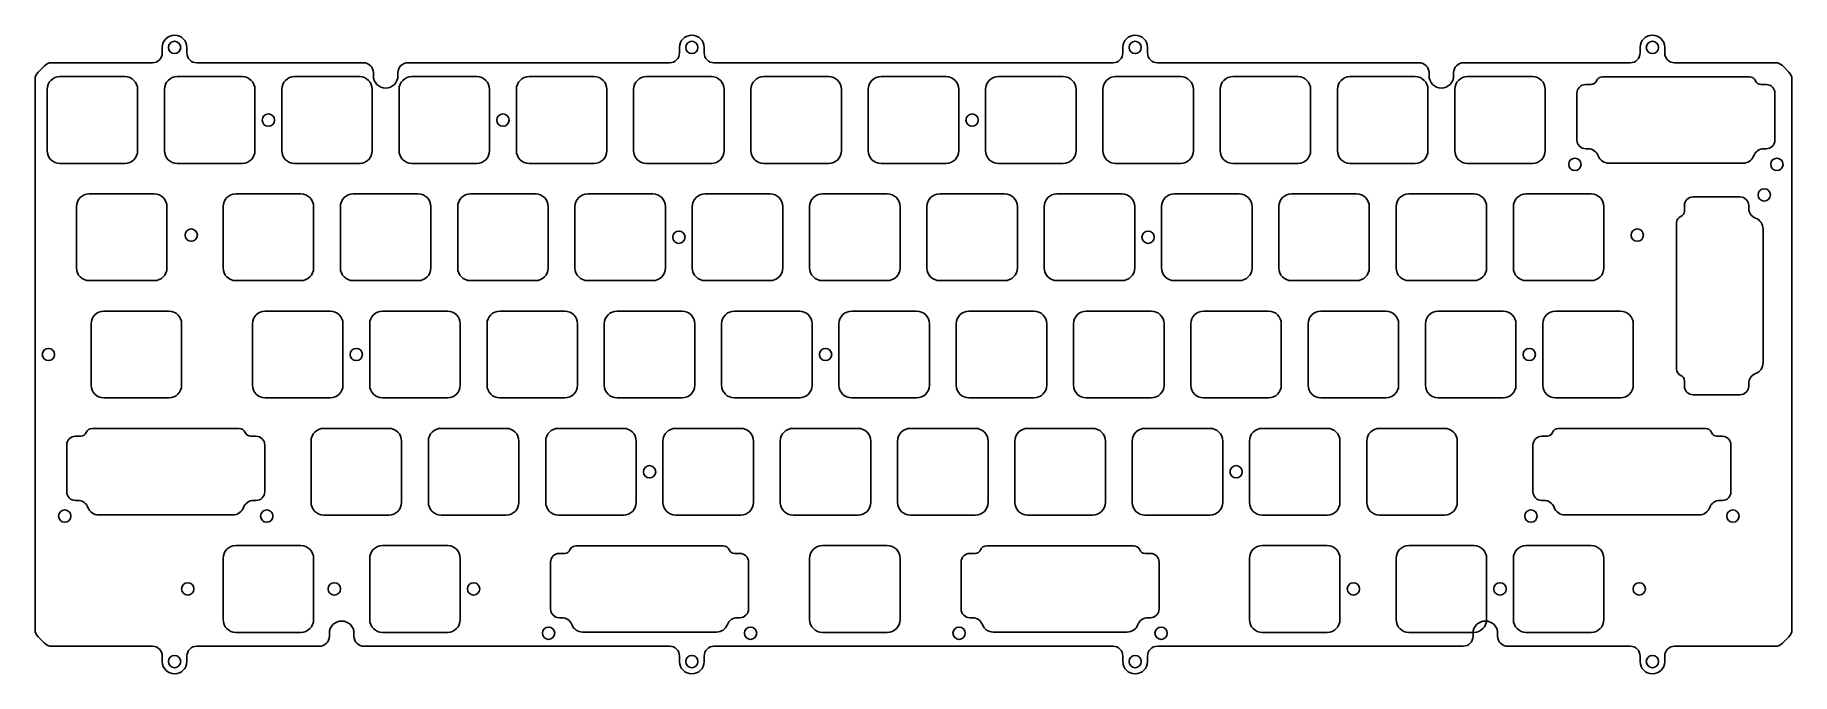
# Model space of a CAD drawing. Header units: millimetres. Extents: x -9 to 276, y -90 to 14.
import ezdxf

# ---------------------------------------------------------------- set-up
doc = ezdxf.new("R2010")
doc.units = ezdxf.units.MM
doc.layers.add('BLACK', color=7, linetype='CONTINUOUS')
doc.layers.add('Edge.Cuts', color=53, linetype='CONTINUOUS')

msp = doc.modelspace()

# ---------------------------------------------------------------- linework, layer by layer
at = {"layer": 'BLACK', "linetype": 'Continuous'}
for p, q in [((11.35, 11.8), (11.35, 10.9)), ((15.35, 10.9), (15.35, 11.8)), ((95.35, 11.8), (95.35, 10.9001)), ((99.35, 10.8998), (99.35, 11.8)), ((167.35, 11.8), (167.35, 10.9001)), ((171.35, 10.8998), (171.35, 11.8)), ((251.35, 11.8), (251.35, 10.9001)), ((255.35, 10.8998), (255.35, 11.8)), ((-7.76863, 8.83137), (-8.831373, 7.768627)), ((9.75, 9.3), (-6.637259, 9.3)), ((44.0251, 9.3), (16.95, 9.3)), ((93.7499, 9.3), (51.243089, 9.3)), ((165.7499, 9.3), (100.9498, 9.3)), ((215.4752, 9.3), (172.9498, 9.3)), ((249.7499, 9.3), (222.675, 9.3)), ((273.3372, 9.3), (256.9498, 9.3)), ((275.5313, 7.7687), (274.463484, 8.836516)), ((-9.3, 6.63725), (-9.3, -82.837256)), ((5.275, 7.05), (-5.275001, 7.05)), ((24.325, 7.05), (13.775, 7.05)), ((43.375, 7.05), (32.825, 7.05)), ((45.625001, 7.199502), (45.625001, 7.7)), ((49.625001, 7.6999), (49.625001, 7.199502)), ((62.425, 7.05), (51.875, 7.05)), ((81.475, 7.05), (70.925, 7.05)), ((100.525, 7.05), (89.975, 7.05)), ((119.575, 7.05), (109.025, 7.05)), ((138.625, 7.05), (128.075, 7.05)), ((157.675, 7.05), (147.125, 7.05)), ((176.725, 7.05), (166.175, 7.05)), ((195.775, 7.05), (185.225, 7.05)), ((214.825, 7.05), (204.275, 7.05)), ((217.074997, 7.199493), (217.074997, 7.7)), ((221.074997, 7.7), (221.074997, 7.199493)), ((233.875, 7.05), (223.325, 7.05)), ((276, -82.8373), (276, 6.6372)), ((-7.35, 4.975001), (-7.35, -4.975001)), ((7.35, 4.975), (7.35, -4.975)), ((11.7, 4.975), (11.7, -4.975)), ((26.4, 4.975), (26.4, -4.975)), ((30.75, 4.975), (30.75, -4.975)), ((45.45, 4.975), (45.45, -4.975)), ((49.8, 4.975), (49.8, -4.975)), ((64.5, 4.975), (64.5, -4.975)), ((68.85, 4.975), (68.85, -4.975)), ((83.55, 4.975), (83.55, -4.975)), ((87.9, 4.975), (87.9, -4.975)), ((102.6, 4.975), (102.6, -4.975)), ((106.95, 4.975), (106.95, -4.975)), ((121.65, 4.975), (121.65, -4.975)), ((126, 4.975), (126, -4.975)), ((140.7, 4.975), (140.7, -4.975)), ((145.05, 4.975), (145.05, -4.975)), ((159.75, 4.975), (159.75, -4.975)), ((164.1, 4.975), (164.1, -4.975)), ((178.8, 4.975), (178.8, -4.975)), ((183.15, 4.975), (183.15, -4.975)), ((197.85, 4.975), (197.85, -4.975)), ((202.2, 4.975), (202.2, -4.975)), ((216.9, 4.975), (216.9, -4.975)), ((221.25, 4.975), (221.25, -4.975)), ((235.95, 4.975), (235.95, -4.975)), ((5.275, -7.05), (-5.275001, -7.05)), ((24.325, -7.05), (13.775, -7.05)), ((43.375, -7.05), (32.825, -7.05)), ((62.425, -7.05), (51.875, -7.05)), ((81.475, -7.05), (70.925, -7.05)), ((100.525, -7.05), (89.975, -7.05)), ((119.575, -7.05), (109.025, -7.05)), ((138.625, -7.05), (128.075, -7.05)), ((157.675, -7.05), (147.125, -7.05)), ((176.725, -7.05), (166.175, -7.05)), ((195.775, -7.05), (185.225, -7.05)), ((214.825, -7.05), (204.275, -7.05)), ((233.875, -7.05), (223.325, -7.05)), ((-2.587499, -14.074999), (-2.587499, -24.025001)), ((10.0375, -12), (-0.5125, -12)), ((12.1125, -14.075), (12.112501, -14.075)), ((12.112501, -14.075), (12.112501, -24.025)), ((21.225, -14.075), (21.225, -24.025)), ((33.85, -12), (23.3, -12)), ((35.925, -14.075), (35.925, -24.025)), ((40.275, -14.075), (40.275, -24.025)), ((52.9, -12), (42.35, -12)), ((54.975, -14.075), (54.975, -24.025)), ((59.325, -14.075), (59.325, -24.025)), ((71.95, -12), (61.4, -12)), ((74.025, -14.075), (74.025, -24.025)), ((78.375, -14.075), (78.375, -24.025)), ((91, -12), (80.45, -12)), ((93.075, -14.075), (93.075, -24.025)), ((97.425, -14.075), (97.425, -24.025)), ((110.05, -12), (99.5, -12)), ((112.125, -14.075), (112.125, -24.025)), ((116.475, -14.075), (116.475, -24.025)), ((129.1, -12), (118.55, -12)), ((131.175, -14.075), (131.175, -24.025)), ((135.525, -14.075), (135.525, -24.025)), ((148.15, -12), (137.6, -12)), ((150.225, -14.075), (150.225, -24.025)), ((154.575, -14.075), (154.575, -24.025)), ((167.2, -12), (156.65, -12)), ((169.275, -14.075), (169.275, -24.025)), ((173.625, -14.075), (173.625, -24.025)), ((186.25, -12), (175.7, -12)), ((188.325, -14.075), (188.325, -24.025)), ((192.675, -14.075), (192.675, -24.025)), ((205.3, -12), (194.75, -12)), ((207.375, -14.075), (207.375, -24.025)), ((211.725, -14.075), (211.725, -24.025)), ((224.35, -12), (213.8, -12)), ((226.425, -14.075), (226.425, -24.025)), ((230.775, -14.075), (230.775, -24.025)), ((243.4, -12), (232.85, -12)), ((245.475, -14.075), (245.475, -24.025)), ((10.0375, -26.1), (-0.5125, -26.1)), ((33.85, -26.1), (23.3, -26.1)), ((52.9, -26.1), (42.35, -26.1)), ((71.95, -26.1), (61.4, -26.1)), ((91, -26.1), (80.45, -26.1)), ((110.05, -26.1), (99.5, -26.1)), ((129.1, -26.1), (118.55, -26.1)), ((148.15, -26.1), (137.6, -26.1)), ((167.2, -26.1), (156.65, -26.1)), ((186.25, -26.1), (175.7, -26.1)), ((205.3, -26.1), (194.75, -26.1)), ((224.35, -26.1), (213.8, -26.1)), ((243.4, -26.1), (232.85, -26.1)), ((12.41875, -31.05), (1.868749, -31.05)), ((38.6125, -31.05), (28.0625, -31.05)), ((57.6625, -31.05), (47.1125, -31.05)), ((76.7125, -31.05), (66.1625, -31.05)), ((95.7625, -31.05), (85.2125, -31.05)), ((114.8125, -31.05), (104.2625, -31.05)), ((133.8625, -31.05), (123.3125, -31.05)), ((152.9125, -31.05), (142.3625, -31.05)), ((171.9625, -31.05), (161.4125, -31.05)), ((191.0125, -31.05), (180.4625, -31.05)), ((210.0625, -31.05), (199.5125, -31.05)), ((229.1125, -31.05), (218.5625, -31.05)), ((-0.20625, -33.125), (-0.20625, -43.075001)), ((14.49375, -33.125), (14.49375, -43.075)), ((25.9875, -33.125), (25.9875, -43.075)), ((40.6875, -33.125), (40.6875, -43.075)), ((45.0375, -33.125), (45.0375, -43.075)), ((59.7375, -33.125), (59.7375, -43.075)), ((64.0875, -33.125), (64.0875, -43.075)), ((78.7875, -33.125), (78.7875, -43.075)), ((83.1375, -33.125), (83.1375, -43.075)), ((97.8375, -33.125), (97.8375, -43.075)), ((102.1875, -33.125), (102.1875, -43.075)), ((116.8875, -33.125), (116.8875, -43.075)), ((121.2375, -33.125), (121.2375, -43.075)), ((135.9375, -33.125), (135.9375, -43.075)), ((140.2875, -33.125), (140.2875, -43.075)), ((154.9875, -33.125), (154.9875, -43.075)), ((159.3375, -33.125), (159.3375, -43.075)), ((174.0375, -33.125), (174.0375, -43.075)), ((178.3875, -33.125), (178.3875, -43.075)), ((193.0875, -33.125), (193.0875, -43.075)), ((197.4375, -33.125), (197.4375, -43.075)), ((212.1375, -33.125), (212.1375, -43.075)), ((216.4875, -33.125), (216.4875, -43.075)), ((231.1875, -33.125), (231.1875, -43.075)), ((12.41875, -45.15), (1.86875, -45.15)), ((38.6125, -45.15), (28.0625, -45.15)), ((57.6625, -45.15), (47.1125, -45.15)), ((76.7125, -45.15), (66.1625, -45.15)), ((95.7625, -45.15), (85.2125, -45.15)), ((114.8125, -45.15), (104.2625, -45.15)), ((133.8625, -45.15), (123.3125, -45.15)), ((152.9125, -45.15), (142.3625, -45.15)), ((171.9625, -45.15), (161.4125, -45.15)), ((191.0125, -45.15), (180.4625, -45.15)), ((210.0625, -45.15), (199.5125, -45.15)), ((229.1125, -45.15), (218.5625, -45.15)), ((48.1375, -50.1), (37.5875, -50.1)), ((67.1875, -50.1), (56.6375, -50.1)), ((86.2375, -50.1), (75.6875, -50.1)), ((105.2875, -50.1), (94.7375, -50.1)), ((124.3375, -50.1), (113.7875, -50.1)), ((143.3875, -50.1), (132.8375, -50.1)), ((162.4375, -50.1), (151.8875, -50.1)), ((181.4875, -50.1), (170.9375, -50.1)), ((200.5375, -50.1), (189.9875, -50.1)), ((219.5875, -50.1), (209.0375, -50.1)), ((35.5125, -52.175), (35.5125, -62.125)), ((50.2125, -52.175), (50.2125, -62.125)), ((54.5625, -52.175), (54.5625, -62.125)), ((69.2625, -52.175), (69.2625, -62.125)), ((73.6125, -52.175), (73.6125, -62.125)), ((88.3125, -52.175), (88.3125, -62.125)), ((92.6625, -52.175), (92.6625, -62.125)), ((107.3625, -52.175), (107.3625, -62.125)), ((111.7125, -52.175), (111.7125, -62.125)), ((126.4125, -52.175), (126.4125, -62.125)), ((130.7625, -52.175), (130.7625, -62.125)), ((145.4625, -52.175), (145.4625, -62.125)), ((149.8125, -52.175), (149.8125, -62.125)), ((164.5125, -52.175), (164.5125, -62.125)), ((168.8625, -52.175), (168.8625, -62.125)), ((183.5625, -52.175), (183.5625, -62.125)), ((187.9125, -52.175), (187.9125, -62.125)), ((202.6125, -52.175), (202.6125, -62.125)), ((206.9625, -52.175), (206.9625, -62.125)), ((221.6625, -52.175), (221.6625, -62.125)), ((48.1375, -64.2), (37.5875, -64.2)), ((67.1875, -64.2), (56.6375, -64.2)), ((86.2375, -64.2), (75.6875, -64.2)), ((105.2875, -64.2), (94.7375, -64.2)), ((124.3375, -64.2), (113.7875, -64.2)), ((143.3875, -64.2), (132.8375, -64.2)), ((162.4375, -64.2), (151.8875, -64.2)), ((181.4875, -64.2), (170.9375, -64.2)), ((200.5375, -64.2), (189.9875, -64.2)), ((219.5875, -64.2), (209.0375, -64.2)), ((-8.831368, -83.968632), (-7.76863, -85.03137)), ((-6.637258, -85.5), (9.75, -85.5)), ((16.95, -85.5), (36.881, -85.5)), ((38.481003, -83.89997), (38.481003, -83.4145)), ((42.481003, -83.4145), (42.481003, -83.9)), ((44.0808, -85.5), (93.7502, -85.5)), ((100.9501, -85.5), (165.7502, -85.5)), ((172.9501, -85.5), (222.6189, -85.5)), ((224.219002, -83.8999), (224.219002, -83.4145)), ((228.219002, -83.4145), (228.219002, -83.9)), ((229.8188, -85.5), (249.7502, -85.5)), ((256.9501, -85.5), (273.3372, -85.5)), ((274.46865, -85.03135), (275.531371, -83.968629)), ((275.531371, -83.968629), (275.531349, -83.968607)), ((11.35, -87.1), (11.35, -88)), ((15.35, -88), (15.35, -87.1)), ((95.35, -87.0998), (95.35, -88)), ((99.35, -88), (99.35, -87.1001)), ((167.35, -87.0998), (167.35, -88)), ((171.35, -88), (171.35, -87.1001)), ((251.35, -87.0998), (251.35, -88)), ((255.35, -88), (255.35, -87.1001))]:
    msp.add_line(p, q, dxfattribs=at)
at = {"layer": 'BLACK'}
for centre in [(13.35, 11.8), (97.35, 11.8), (169.35, 11.8), (253.35, 11.8), (28.575, 0), (66.675, 0), (142.875, 0), (16.04875, -18.7), (95.25, -19.05), (171.45, -19.05), (250.9012, -18.7), (-7.14375, -38.1), (42.8625, -38.1), (119.0625, -38.1), (90.4875, -57.15), (185.7375, -57.15), (13.35, -88), (97.35, -88), (169.35, -88), (253.35, -88)]:
    msp.add_circle(centre, 1, dxfattribs=at)
for centre, radius, start, end in [((13.35, 11.8), 2, 0, 180), ((97.35, 11.8), 2, 0, 180), ((169.35, 11.8), 2, 0, 180), ((253.35, 11.8), 2, 0, 180), ((-6.637258, 7.699998), 1.600002, 90.00003581, 135), ((9.75, 10.9), 1.6, 270, 0), ((16.95, 10.9), 1.6, 180, 270), ((44.0251, 7.7002), 1.5998, 359.99283712, 90), ((51.2252, 7.6999), 1.600199, 89.3594641, 180), ((93.7499, 10.9001), 1.6001, 270, 0), ((100.9498, 10.8998), 1.5998, 180, 270), ((165.7499, 10.9001), 1.6001, 270, 0), ((172.9498, 10.8998), 1.5998, 180, 270), ((215.4752, 7.7002), 1.5998, 359.99283712, 90), ((222.6749, 7.7), 1.599903, 89.9964188, 180), ((249.7499, 10.9001), 1.6001, 270, 0), ((256.9498, 10.8998), 1.5998, 180, 270), ((273.3372, 7.6998), 1.6002, 45.26412079, 90), ((-7.699989, 6.637254), 1.600011, 135.00027853, 180.00014324), ((-5.275001, 4.975001), 2.074999, 90, 180), ((5.275, 4.975), 2.075, 0, 90), ((13.775, 4.975), 2.075, 90, 180), ((24.325, 4.975), 2.075, 0, 90), ((32.825, 4.975), 2.075, 90, 180), ((43.375, 4.975), 2.075, 0, 90), ((47.625001, 7.199502), 2, 180, 0), ((51.875, 4.975), 2.075, 90, 180), ((62.425, 4.975), 2.075, 0, 90), ((70.925, 4.975), 2.075, 90, 180), ((81.475, 4.975), 2.075, 0, 90), ((89.975, 4.975), 2.075, 90, 180), ((100.525, 4.975), 2.075, 0, 90), ((109.025, 4.975), 2.075, 90, 180), ((119.575, 4.975), 2.075, 0, 90), ((128.075, 4.975), 2.075, 90, 180), ((138.625, 4.975), 2.075, 0, 90), ((147.125, 4.975), 2.075, 90, 180), ((157.675, 4.975), 2.075, 0, 90), ((166.175, 4.975), 2.075, 90, 180), ((176.725, 4.975), 2.075, 0, 90), ((185.225, 4.975), 2.075, 90, 180), ((195.775, 4.975), 2.075, 0, 90), ((204.275, 4.975), 2.075, 90, 180), ((214.825, 4.975), 2.075, 0, 90), ((219.074997, 7.199493), 2, 180, 0), ((223.325, 4.975), 2.075, 90, 180), ((233.875, 4.975), 2.075, 0, 90), ((274.3997, 6.6371), 1.600324, 0.00358027, 45), ((-5.275001, -4.975001), 2.074999, 180, 270), ((5.275, -4.975), 2.075, 270, 0), ((13.775, -4.975), 2.075, 180, 270), ((24.325, -4.975), 2.075, 270, 0), ((32.825, -4.975), 2.075, 180, 270), ((43.375, -4.975), 2.075, 270, 0), ((51.875, -4.975), 2.075, 180, 270), ((62.425, -4.975), 2.075, 270, 0), ((70.925, -4.975), 2.075, 180, 270), ((81.475, -4.975), 2.075, 270, 0), ((89.975, -4.975), 2.075, 180, 270), ((100.525, -4.975), 2.075, 270, 0), ((109.025, -4.975), 2.075, 180, 270), ((119.575, -4.975), 2.075, 270, 0), ((128.075, -4.975), 2.075, 180, 270), ((138.625, -4.975), 2.075, 270, 0), ((147.125, -4.975), 2.075, 180, 270), ((157.675, -4.975), 2.075, 270, 0), ((166.175, -4.975), 2.075, 180, 270), ((176.725, -4.975), 2.075, 270, 0), ((185.225, -4.975), 2.075, 180, 270), ((195.775, -4.975), 2.075, 270, 0), ((204.275, -4.975), 2.075, 180, 270), ((214.825, -4.975), 2.075, 270, 0), ((223.325, -4.975), 2.075, 180, 270), ((233.875, -4.975), 2.075, 270, 0), ((-0.5125, -14.074999), 2.074999, 90, 180), ((10.0375, -14.075), 2.075, 0, 90), ((23.3, -14.075), 2.075, 90, 180), ((33.85, -14.075), 2.075, 0, 90), ((42.35, -14.075), 2.075, 90, 180), ((52.9, -14.075), 2.075, 0, 90), ((61.4, -14.075), 2.075, 90, 180), ((71.95, -14.075), 2.075, 0, 90), ((80.45, -14.075), 2.075, 90, 180), ((91, -14.075), 2.075, 0, 90), ((99.5, -14.075), 2.075, 90, 180), ((110.05, -14.075), 2.075, 0, 90), ((118.55, -14.075), 2.075, 90, 180), ((129.1, -14.075), 2.075, 0, 90), ((137.6, -14.075), 2.075, 90, 180), ((148.15, -14.075), 2.075, 0, 90), ((156.65, -14.075), 2.075, 90, 180), ((167.2, -14.075), 2.075, 0, 90), ((175.7, -14.075), 2.075, 90, 180), ((186.25, -14.075), 2.075, 0, 90), ((194.75, -14.075), 2.075, 90, 180), ((205.3, -14.075), 2.075, 0, 90), ((213.8, -14.075), 2.075, 90, 180), ((224.35, -14.075), 2.075, 0, 90), ((232.85, -14.075), 2.075, 90, 180), ((243.4, -14.075), 2.075, 0, 90), ((-0.5125, -24.025001), 2.074999, 180, 270), ((10.0375, -24.025), 2.075001, 270, 0), ((23.3, -24.025), 2.075, 180, 270), ((33.85, -24.025), 2.075, 270, 0), ((42.35, -24.025), 2.075, 180, 270), ((52.9, -24.025), 2.075, 270, 0), ((61.4, -24.025), 2.075, 180, 270), ((71.95, -24.025), 2.075, 270, 0), ((80.45, -24.025), 2.075, 180, 270), ((91, -24.025), 2.075, 270, 0), ((99.5, -24.025), 2.075, 180, 270), ((110.05, -24.025), 2.075, 270, 0), ((118.55, -24.025), 2.075, 180, 270), ((129.1, -24.025), 2.075, 270, 0), ((137.6, -24.025), 2.075, 180, 270), ((148.15, -24.025), 2.075, 270, 0), ((156.65, -24.025), 2.075, 180, 270), ((167.2, -24.025), 2.075, 270, 0), ((175.7, -24.025), 2.075, 180, 270), ((186.25, -24.025), 2.075, 270, 0), ((194.75, -24.025), 2.075, 180, 270), ((205.3, -24.025), 2.075, 270, 0), ((213.8, -24.025), 2.075, 180, 270), ((224.35, -24.025), 2.075, 270, 0), ((232.85, -24.025), 2.075, 180, 270), ((243.4, -24.025), 2.075, 270, 0), ((1.868754, -33.125004), 2.075004, 90.00013806, 179.99988955), ((12.41875, -33.125), 2.075, 0, 90), ((28.0625, -33.125), 2.075, 90, 180), ((38.6125, -33.125), 2.075, 0, 90), ((47.1125, -33.125), 2.075, 90, 180), ((57.6625, -33.125), 2.075, 0, 90), ((66.1625, -33.125), 2.075, 90, 180), ((76.7125, -33.125), 2.075, 0, 90), ((85.2125, -33.125), 2.075, 90, 180), ((95.7625, -33.125), 2.075, 0, 90), ((104.2625, -33.125), 2.075, 90, 180), ((114.8125, -33.125), 2.075, 0, 90), ((123.3125, -33.125), 2.075, 90, 180), ((133.8625, -33.125), 2.075, 0, 90), ((142.3625, -33.125), 2.075, 90, 180), ((152.9125, -33.125), 2.075, 0, 90), ((161.4125, -33.125), 2.075, 90, 180), ((171.9625, -33.125), 2.075, 0, 90), ((180.4625, -33.125), 2.075, 90, 180), ((191.0125, -33.125), 2.075, 0, 90), ((199.5125, -33.125), 2.075, 90, 180), ((210.0625, -33.125), 2.075, 0, 90), ((218.5625, -33.125), 2.075, 90, 180), ((229.1125, -33.125), 2.075, 0, 90), ((1.868752, -43.074998), 2.075002, 180.00008284, 269.99994478), ((12.41875, -43.075), 2.075, 270, 0), ((28.0625, -43.075), 2.075, 180, 270), ((38.6125, -43.075), 2.075, 270, 0), ((47.1125, -43.075), 2.075, 180, 270), ((57.6625, -43.075), 2.075, 270, 0), ((66.1625, -43.075), 2.075, 180, 270), ((76.7125, -43.075), 2.075, 270, 0), ((85.2125, -43.075), 2.075, 180, 270), ((95.7625, -43.075), 2.075, 270, 0), ((104.2625, -43.075), 2.075, 180, 270), ((114.8125, -43.075), 2.075, 270, 0), ((123.3125, -43.075), 2.075, 180, 270), ((133.8625, -43.075), 2.075, 270, 0), ((142.3625, -43.075), 2.075, 180, 270), ((152.9125, -43.075), 2.075, 270, 0), ((161.4125, -43.075), 2.075, 180, 270), ((171.9625, -43.075), 2.075, 270, 0), ((180.4625, -43.075), 2.075, 180, 270), ((191.0125, -43.075), 2.075, 270, 0), ((199.5125, -43.075), 2.075, 180, 270), ((210.0625, -43.075), 2.075, 270, 0), ((218.5625, -43.075), 2.075, 180, 270), ((229.1125, -43.075), 2.075, 270, 0), ((37.5875, -52.175), 2.075, 90, 180), ((48.1375, -52.175), 2.075, 0, 90), ((56.6375, -52.175), 2.075, 90, 180), ((67.1875, -52.175), 2.075, 0, 90), ((75.6875, -52.175), 2.075, 90, 180), ((86.2375, -52.175), 2.075, 0, 90), ((94.7375, -52.175), 2.075, 90, 180), ((105.2875, -52.175), 2.075, 0, 90), ((113.7875, -52.175), 2.075, 90, 180), ((124.3375, -52.175), 2.075, 0, 90), ((132.8375, -52.175), 2.075, 90, 180), ((143.3875, -52.175), 2.075, 0, 90), ((151.8875, -52.175), 2.075, 90, 180), ((162.4375, -52.175), 2.075, 0, 90), ((170.9375, -52.175), 2.075, 90, 180), ((181.4875, -52.175), 2.075, 0, 90), ((189.9875, -52.175), 2.075, 90, 180), ((200.5375, -52.175), 2.075, 0, 90), ((209.0375, -52.175), 2.075, 90, 180), ((219.5875, -52.175), 2.075, 0, 90), ((37.5875, -62.125), 2.075, 180, 270), ((48.1375, -62.125), 2.075, 270, 0), ((56.6375, -62.125), 2.075, 180, 270), ((67.1875, -62.125), 2.075, 270, 0), ((75.6875, -62.125), 2.075, 180, 270), ((86.2375, -62.125), 2.075, 270, 0), ((94.7375, -62.125), 2.075, 180, 270), ((105.2875, -62.125), 2.075, 270, 0), ((113.7875, -62.125), 2.075, 180, 270), ((124.3375, -62.125), 2.075, 270, 0), ((132.8375, -62.125), 2.075, 180, 270), ((143.3875, -62.125), 2.075, 270, 0), ((151.8875, -62.125), 2.075, 180, 270), ((162.4375, -62.125), 2.075, 270, 0), ((170.9375, -62.125), 2.075, 180, 270), ((181.4875, -62.125), 2.075, 270, 0), ((189.9875, -62.125), 2.075, 180, 270), ((200.5375, -62.125), 2.075, 270, 0), ((209.0375, -62.125), 2.075, 180, 270), ((219.5875, -62.125), 2.075, 270, 0), ((40.481003, -83.4145), 2, 0, 180), ((226.219002, -83.4145), 2, 0, 180), ((-7.699993, -82.837256), 1.600007, 180, 225.00002532), ((-6.637258, -83.899998), 1.600002, 225, 270), ((9.75, -87.1), 1.6, 0, 90), ((16.95, -87.1), 1.6, 90, 180), ((36.88102, -83.89997), 1.599983, 269.99928379, 0), ((44.0808, -83.9002), 1.5998, 179.99283712, 270), ((93.7502, -87.0998), 1.5998, 0, 90), ((100.9501, -87.1001), 1.6001, 90, 180), ((165.7502, -87.0998), 1.5998, 0, 90), ((172.9501, -87.1001), 1.6001, 90, 180), ((222.6189, -83.8999), 1.600102, 270, 0), ((229.8188, -83.9002), 1.5998, 179.99283712, 270), ((249.7502, -87.0998), 1.5998, 0, 90), ((256.9501, -87.1001), 1.6001, 90, 180), ((273.3373, -83.9), 1.599971, 269.99641894, 315), ((274.4002, -82.8373), 1.5998, 314.99599871, 0), ((13.35, -88), 2, 180, 0), ((97.35, -88), 2, 180, 0), ((169.35, -88), 2, 180, 0), ((253.35, -88), 2, 180, 0)]:
    msp.add_arc(centre, radius, start, end, dxfattribs=at)
at = {"layer": 'Edge.Cuts', "linetype": 'CONTINUOUS'}
for p, q in [((242.52436, 5.77544), (243.38997, 5.77544)), ((245.24718, 7.0276), (269.10242, 7.0276)), ((270.95963, 5.77544), (271.82524, 5.77544)), ((241.09936, -3.25044), (241.09936, 4.35044)), ((273.25024, 4.35044), (273.25024, -3.25044)), ((242.9284, -4.67544), (242.52436, -4.67544)), ((271.82524, -4.67544), (271.4212, -4.67544)), ((268.0503, -7.01191), (246.2993, -7.01191)), ((258.54331, -14.79037), (258.54331, -13.92476)), ((259.96831, -12.49976), (267.56919, -12.49976)), ((268.99419, -13.92476), (268.99419, -14.3288)), ((257.29115, -40.50282), (257.29115, -16.64758)), ((271.33066, -17.6997), (271.33066, -39.4507)), ((248.16875, -31.05), (237.618749, -31.05)), ((235.54375, -33.125), (235.54375, -43.075001)), ((250.24375, -33.125), (250.24375, -43.075)), ((258.54331, -43.22564), (258.54331, -42.36003)), ((248.16875, -45.15), (237.61875, -45.15)), ((267.56919, -44.65064), (259.96831, -44.65064)), ((268.99419, -42.8216), (268.99419, -43.22564)), ((-0.02157, -50.1224), (23.83367, -50.1224)), ((238.10343, -50.1224), (261.95867, -50.1224)), ((-4.16939, -60.40044), (-4.16939, -52.79956)), ((-2.74439, -51.37456), (-1.87878, -51.37456)), ((25.69088, -51.37456), (26.55649, -51.37456)), ((27.98149, -52.79956), (27.98149, -60.40044)), ((233.95561, -60.40044), (233.95561, -52.79956)), ((235.38061, -51.37456), (236.24622, -51.37456)), ((263.81588, -51.37456), (264.68149, -51.37456)), ((266.10649, -52.79956), (266.10649, -60.40044)), ((-2.34035, -61.82544), (-2.74439, -61.82544)), ((26.55649, -61.82544), (26.15245, -61.82544)), ((235.78465, -61.82544), (235.38061, -61.82544)), ((264.68149, -61.82544), (264.27745, -61.82544)), ((22.78155, -64.16191), (1.03055, -64.16191)), ((260.90655, -64.16191), (239.15555, -64.16191)), ((21.225, -71.225), (21.225, -81.175001)), ((21.225, -71.225), (21.225, -81.175001)), ((33.85, -69.15), (23.299999, -69.15)), ((33.85, -69.15), (23.299999, -69.15)), ((35.925, -71.225), (35.925, -81.175)), ((35.925, -71.225), (35.925, -81.175)), ((45.0375, -71.225), (45.0375, -81.175001)), ((45.0375, -71.225), (45.0375, -81.175001)), ((57.6625, -69.15), (47.112499, -69.15)), ((57.6625, -69.15), (47.112499, -69.15)), ((59.7375, -71.225), (59.7375, -81.175)), ((59.7375, -71.225), (59.7375, -81.175)), ((75.83686, -70.42456), (76.70247, -70.42456)), ((75.849012, -70.42456), (76.702575, -70.42456)), ((76.702575, -70.424548), (76.702575, -70.42456)), ((78.55968, -69.1724), (102.41492, -69.1724)), ((78.559875, -69.172411), (78.559875, -69.1724)), ((78.559875, -69.1724), (102.415075, -69.1724)), ((104.27213, -70.42456), (105.13774, -70.42456)), ((104.272275, -70.42456), (105.137875, -70.42456)), ((116.475, -71.225), (116.475, -81.175001)), ((116.475, -71.225), (116.475, -81.175001)), ((129.1, -69.15), (118.549999, -69.15)), ((129.1, -69.15), (118.549999, -69.15)), ((131.175, -71.225), (131.175, -81.175)), ((131.175, -71.225), (131.175, -81.175)), ((142.51186, -70.42456), (143.37747, -70.42456)), ((142.524012, -70.42456), (143.377575, -70.42456)), ((143.377575, -70.424548), (143.377575, -70.42456)), ((145.23468, -69.1724), (169.08992, -69.1724)), ((145.234875, -69.172411), (145.234875, -69.1724)), ((145.234875, -69.1724), (169.090075, -69.1724)), ((170.94713, -70.42456), (171.81274, -70.42456)), ((170.947275, -70.42456), (171.812875, -70.42456)), ((187.9125, -71.225), (187.9125, -81.175001)), ((187.9125, -71.225), (187.9125, -81.175001)), ((200.5375, -69.15), (189.987499, -69.15)), ((200.5375, -69.15), (189.987499, -69.15)), ((202.6125, -71.225), (202.6125, -81.175)), ((202.6125, -71.225), (202.6125, -81.175)), ((211.725, -71.225), (211.725, -81.175001)), ((211.725, -71.225), (211.725, -81.175001)), ((224.35, -69.15), (213.799999, -69.15)), ((224.35, -69.15), (213.799999, -69.15)), ((226.425, -71.225), (226.425, -81.175)), ((226.425, -71.225), (226.425, -81.175)), ((230.775, -71.225), (230.775, -81.175001)), ((230.775, -71.225), (230.775, -81.175001)), ((243.4, -69.15), (232.849999, -69.15)), ((243.4, -69.15), (232.849999, -69.15)), ((245.475, -71.225), (245.475, -81.175)), ((245.475, -71.225), (245.475, -81.175)), ((74.41186, -79.45044), (74.41186, -71.84956)), ((74.411985, -79.45044), (74.411985, -71.8497)), ((106.56274, -71.84956), (106.56274, -79.45044)), ((106.562865, -71.84956), (106.562865, -79.4504)), ((141.08686, -79.45044), (141.08686, -71.84956)), ((141.086985, -79.45044), (141.086985, -71.8497)), ((173.23774, -71.84956), (173.23774, -79.45044)), ((173.237865, -71.84956), (173.237865, -79.4504)), ((76.2409, -80.87544), (75.83686, -80.87544)), ((76.241075, -80.87544), (75.836975, -80.87544)), ((105.13774, -80.87544), (104.7337, -80.87544)), ((105.125958, -80.87544), (104.733825, -80.87544)), ((142.9159, -80.87544), (142.51186, -80.87544)), ((142.916075, -80.87544), (142.511975, -80.87544)), ((171.81274, -80.87544), (171.4087, -80.87544)), ((171.800958, -80.87544), (171.408825, -80.87544)), ((33.85, -83.25), (23.3, -83.25)), ((33.85, -83.25), (23.3, -83.25)), ((57.6625, -83.25), (47.1125, -83.25)), ((57.6625, -83.25), (47.1125, -83.25)), ((101.3628, -83.21191), (79.6118, -83.21191)), ((101.362925, -83.21191), (79.612075, -83.21191)), ((129.1, -83.25), (118.55, -83.25)), ((129.1, -83.25), (118.55, -83.25)), ((168.0378, -83.21191), (146.2868, -83.21191)), ((168.037925, -83.21191), (146.287075, -83.21191)), ((200.5375, -83.25), (189.9875, -83.25)), ((200.5375, -83.25), (189.9875, -83.25)), ((224.35, -83.25), (213.8, -83.25)), ((224.35, -83.25), (213.8, -83.25)), ((243.4, -83.25), (232.85, -83.25)), ((243.4, -83.25), (232.85, -83.25))]:
    msp.add_line(p, q, dxfattribs=at)
at = {"layer": 'Edge.Cuts'}
for centre in [(240.775, -7.2), (273.575, -7.2), (271.51875, -12.175), (233.3625, -38.1), (-4.49375, -64.35), (28.30625, -64.35), (233.63125, -64.35), (266.43125, -64.35), (15.478125, -76.2), (39.290625, -76.2), (61.9125, -76.2), (204.7875, -76.2), (228.6, -76.2), (251.221875, -76.2), (74.0875, -83.4), (106.8875, -83.4), (140.7625, -83.4), (173.5625, -83.4)]:
    msp.add_circle(centre, 1, dxfattribs=at)
for centre, radius, start, end in [((242.52436, 4.35044), 1.425, 90, 180), ((243.38997, 6.70385), 0.928411, -90, -22.02270195), ((245.2472, 5.9526), 1.075006, 90.00106597, 157.97610066), ((269.1024, 5.9526), 1.075, 22.02389934, 89.99893403), ((270.9596, 6.7039), 0.92846, -157.97374324, -89.99814868), ((271.82524, 4.35044), 1.425, 0, 90), ((242.52436, -3.25044), 1.425, -180, -90), ((242.92841, -6.40037), 1.72493, 20.54597615, 90.00033216), ((271.4212, -6.4004), 1.724938, 90, 159.45340178), ((271.8252, -3.2504), 1.42504, -89.99839174, -0.00160826), ((246.29931, -5.13696), 1.87495, -159.45407657, -90.00030559), ((268.0503, -5.137), 1.874943, -90, -20.54506499), ((259.96831, -13.92476), 1.425, 90, 180), ((267.56915, -13.9248), 1.42504, 0.00160826, 89.99839174), ((258.36615, -16.6476), 1.075, 112.02389934, 179.99893403), ((257.61485, -14.7904), 0.92846, -67.97374324, 0.00185132), ((270.71915, -14.3288), 1.724938, -180, -110.54659822), ((269.45575, -17.6997), 1.874943, 0, 69.45493501), ((237.6188, -33.125), 2.07505, 90.00140823, 180), ((248.1688, -33.125), 2.075, 0, 90.00138062), ((269.45571, -39.45069), 1.87495, -69.45407657, -0.00030559), ((258.36615, -40.5028), 1.075006, -179.99893403, -112.02389934), ((257.6149, -42.36003), 0.928411, 0, 67.97729805), ((270.71912, -42.82159), 1.72493, -249.45402385, -179.99966784), ((237.6188, -43.075), 2.075, -179.99997239, -90.00138062), ((248.1688, -43.075), 2.07495, -90.00138062, 0), ((259.96831, -43.22564), 1.425, -180, -90), ((267.56919, -43.22564), 1.425, -90, 0), ((-1.87878, -50.44615), 0.928411, -90, -22.02270195), ((-0.02155, -51.1974), 1.075006, 90.00106597, 157.97610066), ((23.83365, -51.1974), 1.075, 22.02389934, 89.99893403), ((25.69085, -50.4461), 0.92846, -157.97374324, -89.99814868), ((236.24622, -50.44615), 0.928411, -90, -22.02270195), ((238.10345, -51.1974), 1.075006, 90.00106597, 157.97610066), ((261.95865, -51.1974), 1.075, 22.02389934, 89.99893403), ((263.81585, -50.4461), 0.92846, -157.97374324, -89.99814868), ((-2.74439, -52.79956), 1.425, 90, 180), ((26.55649, -52.79956), 1.425, 0, 90), ((235.38061, -52.79956), 1.425, 90, 180), ((264.68149, -52.79956), 1.425, 0, 90), ((-2.74439, -60.40044), 1.425, -180, -90), ((-2.34034, -63.55037), 1.72493, 20.54597615, 90.00033216), ((26.15245, -63.5504), 1.724938, 90, 159.45340178), ((26.55645, -60.4004), 1.42504, -89.99839174, -0.00160826), ((235.38061, -60.40044), 1.425, -180, -90), ((235.78466, -63.55037), 1.72493, 20.54597615, 90.00033216), ((264.27745, -63.5504), 1.724938, 90, 159.45340178), ((264.68145, -60.4004), 1.42504, -89.99839174, -0.00160826), ((1.03056, -62.28696), 1.87495, -159.45407657, -90.00030559), ((22.78155, -62.287), 1.874943, -90, -20.54506499), ((239.15556, -62.28696), 1.87495, -159.45407657, -90.00030559), ((260.90655, -62.287), 1.874943, -90, -20.54506499), ((23.3, -71.225), 2.075, 90.00002761, 180), ((23.3, -71.225), 2.075, 90.00002761, 180), ((33.85, -71.225), 2.075, 0, 90), ((33.85, -71.225), 2.075, 0, 90), ((47.1125, -71.225), 2.075, 90.00002761, 180), ((47.1125, -71.225), 2.075, 90.00002761, 180), ((57.6625, -71.225), 2.075, 0, 90), ((57.6625, -71.225), 2.075, 0, 90), ((75.83686, -71.84956), 1.425, 90, 180), ((75.8371, -71.8496), 1.425115, -270.47891951, -179.99597957), ((76.70247, -69.49615), 0.928411, -90, -22.02270195), ((76.7026, -69.4962), 0.928388, -90.00154288, -22.01995704), ((78.5597, -70.2474), 1.075006, 90.00106597, 157.97610066), ((78.5598, -70.2474), 1.074983, 89.99600256, 157.97560099), ((102.4149, -70.2474), 1.075, 22.02389934, 89.99893403), ((102.415, -70.2474), 1.075, 22.02339581, 89.99600262), ((104.2721, -69.4961), 0.92846, -157.97374324, -89.99814868), ((104.2723, -69.4961), 0.92846, -157.97545325, -90.00154276), ((105.13774, -71.84956), 1.425, 0, 90), ((105.1379, -71.8495), 1.42494, -0.00241256, 90.00100523), ((118.55, -71.225), 2.075, 90.00002761, 180), ((118.55, -71.225), 2.075, 90.00002761, 180), ((129.1, -71.225), 2.075, 0, 90), ((129.1, -71.225), 2.075, 0, 90), ((142.51186, -71.84956), 1.425, 90, 180), ((142.5121, -71.8496), 1.425115, -270.47891951, -179.99597957), ((143.37747, -69.49615), 0.928411, -90, -22.02270195), ((143.3776, -69.4962), 0.928388, -90.00154288, -22.01995704), ((145.2347, -70.2474), 1.075006, 90.00106597, 157.97610066), ((145.2348, -70.2474), 1.074983, 89.99600256, 157.97560099), ((169.0899, -70.2474), 1.075, 22.02389934, 89.99893403), ((169.09, -70.2474), 1.075, 22.02339581, 89.99600262), ((170.9471, -69.4961), 0.92846, -157.97374324, -89.99814868), ((170.9473, -69.4961), 0.92846, -157.97545325, -90.00154276), ((171.81274, -71.84956), 1.425, 0, 90), ((171.8129, -71.8495), 1.42494, -0.00241256, 90.00100523), ((189.9875, -71.225), 2.075, 90.00002761, 180), ((189.9875, -71.225), 2.075, 90.00002761, 180), ((200.5375, -71.225), 2.075, 0, 90), ((200.5375, -71.225), 2.075, 0, 90), ((213.8, -71.225), 2.075, 90.00002761, 180), ((213.8, -71.225), 2.075, 90.00002761, 180), ((224.35, -71.225), 2.075, 0, 90), ((224.35, -71.225), 2.075, 0, 90), ((232.85, -71.225), 2.075, 90.00002761, 180), ((232.85, -71.225), 2.075, 90.00002761, 180), ((243.4, -71.225), 2.075, 0, 90), ((243.4, -71.225), 2.075, 0, 90), ((75.83686, -79.45044), 1.425, -180, -90), ((75.837, -79.4504), 1.42504, -179.99839174, -90.00100516), ((105.1377, -79.4504), 1.425165, -90.47210798, 0), ((105.1377, -79.4504), 1.42504, -89.99839174, -0.00160826), ((142.51186, -79.45044), 1.425, -180, -90), ((142.512, -79.4504), 1.42504, -179.99839174, -90.00100516), ((171.8127, -79.4504), 1.425165, -90.47210798, 0), ((171.8127, -79.4504), 1.42504, -89.99839174, -0.00160826), ((23.3, -81.175), 2.075, -179.99997239, -90), ((23.3, -81.175), 2.075, -179.99997239, -90), ((33.85, -81.175), 2.075, -90, 0), ((33.85, -81.175), 2.075, -90, 0), ((47.1125, -81.175), 2.075, -179.99997239, -90), ((47.1125, -81.175), 2.075, -179.99997239, -90), ((57.6625, -81.175), 2.075, -90, 0), ((57.6625, -81.175), 2.075, -90, 0), ((76.24091, -82.60037), 1.72493, 20.54597615, 90.00033216), ((76.2411, -82.6003), 1.72486, 20.54456057, 90.00083044), ((79.61181, -81.33696), 1.87495, -159.45407657, -90.00030559), ((79.612, -81.3369), 1.87501, -159.45305696, -89.99770818), ((101.3628, -81.337), 1.874943, -90, -20.54506499), ((101.3628, -81.3368), 1.87513, -89.99618055, -20.54944701), ((104.7337, -82.6004), 1.724938, 90, 159.45340178), ((104.7338, -82.6004), 1.724915, 89.99916959, 159.45311033), ((118.55, -81.175), 2.075, -179.99997239, -90), ((118.55, -81.175), 2.075, -179.99997239, -90), ((129.1, -81.175), 2.075, -90, 0), ((129.1, -81.175), 2.075, -90, 0), ((142.91591, -82.60037), 1.72493, 20.54597615, 90.00033216), ((142.9161, -82.6003), 1.72486, 20.54456057, 90.00083044), ((146.28681, -81.33696), 1.87495, -159.45407657, -90.00030559), ((146.287, -81.3369), 1.87501, -159.45305696, -89.99770818), ((168.0378, -81.337), 1.874943, -90, -20.54506499), ((168.0378, -81.3368), 1.87513, -89.99618055, -20.54944701), ((171.4087, -82.6004), 1.724938, 90, 159.45340178), ((171.4088, -82.6004), 1.724915, 89.99916959, 159.45311033), ((189.9875, -81.175), 2.075, -179.99997239, -90), ((189.9875, -81.175), 2.075, -179.99997239, -90), ((200.5375, -81.175), 2.075, -90, 0), ((200.5375, -81.175), 2.075, -90, 0), ((213.8, -81.175), 2.075, -179.99997239, -90), ((213.8, -81.175), 2.075, -179.99997239, -90), ((224.35, -81.175), 2.075, -90, 0), ((224.35, -81.175), 2.075, -90, 0), ((232.85, -81.175), 2.075, -179.99997239, -90), ((232.85, -81.175), 2.075, -179.99997239, -90), ((243.4, -81.175), 2.075, -90, 0), ((243.4, -81.175), 2.075, -90, 0)]:
    msp.add_arc(centre, radius, start, end, dxfattribs=at)

doc.saveas('drawing.dxf')
